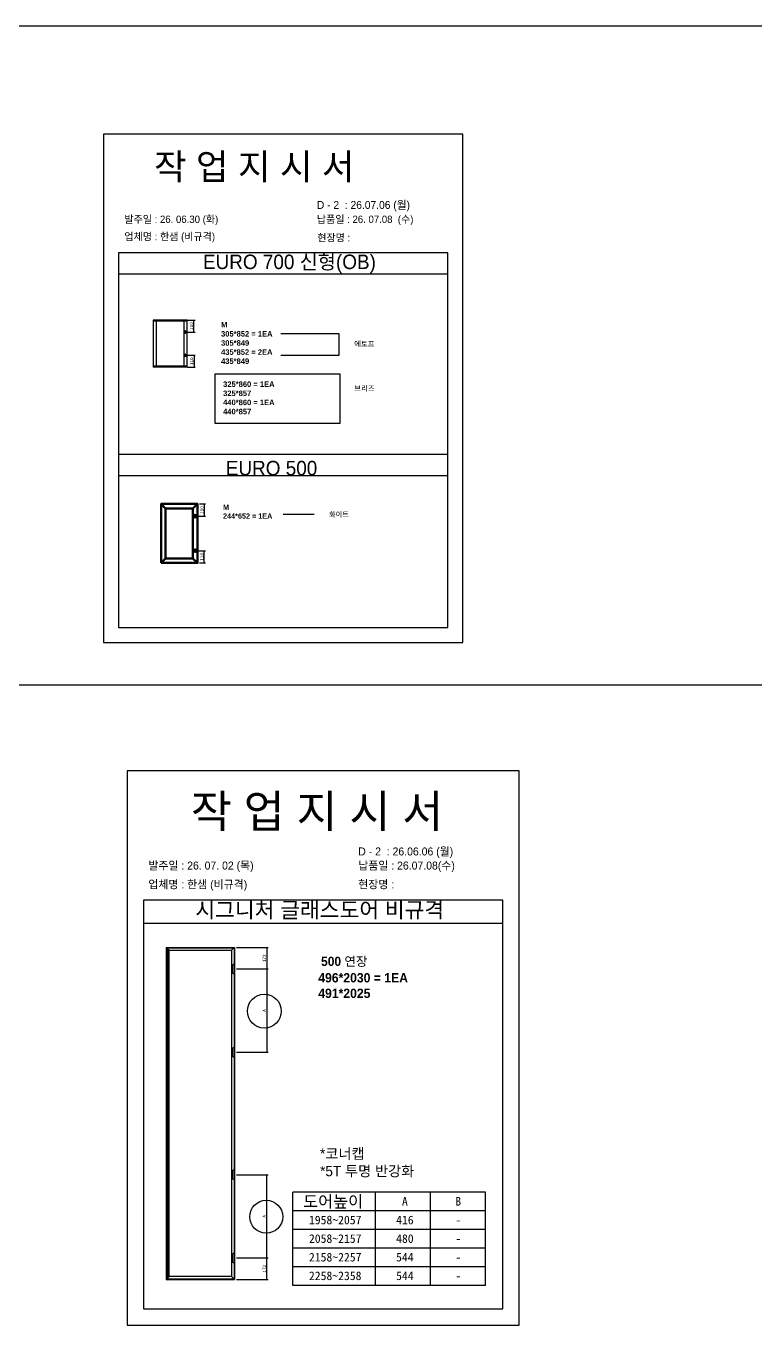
# Model space of a CAD drawing. Header units: millimetres. Extents: x -44117 to 256353, y -2095463 to 65325.
# Drawn here: x 113899 to 119451, y -1080832 to -1070943 of the extents above; entities that cross this region are included whole.
import ezdxf
from ezdxf.enums import TextEntityAlignment as Align

# ---------------------------------------------------------------- set-up
doc = ezdxf.new("R2010")
doc.units = ezdxf.units.MM
doc.header["$LTSCALE"] = 10
doc.layers.add('Layer1', color=7, linetype='Continuous', lineweight=70)
doc.styles.add('MtX_Gulim', font='')
doc.styles.get('MtX_Gulim').set_extended_font_data('Gulim', bold=True)
doc.dimstyles.new('ISO-25', dxfattribs={"dimtxt": 2.5, "dimasz": 2.5, "dimexe": 1, "dimexo": 1, "dimtad": 1, "dimtxsty": 'Standard', "dimblk": 'ARCHTICK', "dimcen": 2.5, "dimadec": 0, "dimazin": 0, "dimtfac": 1, "dimtmove": 0, "dimatfit": 3, "dimfxl": 0, "dimarcsym": 0})

# ---------------------------------------------------------------- blocks, each defined once
blk = doc.blocks.new('_ArchTick')
at = {"color": 0, "linetype": 'ByBlock', "const_width": 0.15}
blk.add_lwpolyline([(-0.5, -0.5), (0.5, 0.5)], dxfattribs=at)
blk = doc.blocks.new('*D7154')
at = {"color": 0, "lineweight": -2}
for p, q in [((115130.1, -1073181.7), (115187.5, -1073181.7)), ((115177.5, -1073272.7), (115177.5, -1073181.7)), ((115130.1, -1073272.7), (115187.5, -1073272.7))]:
    blk.add_line(p, q, dxfattribs=at)
at = {"layer": 'Defpoints', "color": 0}
for p in [(115115.1, -1073181.7), (115177.5, -1073181.7), (115115.1, -1073272.7)]:
    blk.add_point(p, dxfattribs=at)
at = {"color": 0, "lineweight": -2, "xscale": 10, "yscale": 10, "zscale": 10}
for p, rotation in [((115177.5, -1073181.7), 90), ((115177.5, -1073272.7), 270)]:
    blk.add_blockref('_ArchTick', p, dxfattribs=dict(at, rotation=rotation))
at = {"color": 0, "insert": (115158.8, -1073227.2), "char_height": 25, "attachment_point": 5, "rotation": 90}
blk.add_mtext('110', dxfattribs=at)
blk = doc.blocks.new('*D7155')
at = {"color": 0, "lineweight": -2}
for p, q in [((115130.1, -1073449.7), (115188.5, -1073449.7)), ((115178.5, -1073449.7), (115178.5, -1073540.2)), ((115130.1, -1073540.2), (115188.5, -1073540.2))]:
    blk.add_line(p, q, dxfattribs=at)
at = {"layer": 'Defpoints', "color": 0}
for p in [(115115.1, -1073449.7), (115115.1, -1073540.2), (115178.5, -1073540.2)]:
    blk.add_point(p, dxfattribs=at)
at = {"color": 0, "lineweight": -2, "xscale": 10, "yscale": 10, "zscale": 10}
for p, rotation in [((115178.5, -1073449.7), 90), ((115178.5, -1073540.2), 270)]:
    blk.add_blockref('_ArchTick', p, dxfattribs=dict(at, rotation=rotation))
at = {"color": 0, "insert": (115159.8, -1073494.9), "char_height": 25, "attachment_point": 5, "rotation": 90}
blk.add_mtext('110', dxfattribs=at)
blk = doc.blocks.new('*D7161')
at = {"color": 0, "lineweight": -2}
for p, q in [((115220.1, -1074581.8), (115266.8, -1074581.8)), ((115256.8, -1074581.8), (115256.8, -1074674.6)), ((115202.4, -1074674.6), (115266.8, -1074674.6))]:
    blk.add_line(p, q, dxfattribs=at)
at = {"layer": 'Defpoints', "color": 0}
for p in [(115205.1, -1074581.8), (115187.4, -1074674.6), (115256.8, -1074674.6)]:
    blk.add_point(p, dxfattribs=at)
at = {"color": 0, "lineweight": -2, "xscale": 10, "yscale": 10, "zscale": 10}
for p, rotation in [((115256.8, -1074581.8), 90), ((115256.8, -1074674.6), 270)]:
    blk.add_blockref('_ArchTick', p, dxfattribs=dict(at, rotation=rotation))
at = {"color": 0, "insert": (115238, -1074628.2), "char_height": 25, "attachment_point": 5, "rotation": 90}
blk.add_mtext('110', dxfattribs=at)
blk = doc.blocks.new('*D7162')
at = {"color": 0, "lineweight": -2}
for p, q in [((115202.4, -1074937.7), (115266.8, -1074937.7)), ((115256.8, -1075030.4), (115256.8, -1074937.7)), ((115220.1, -1075030.4), (115266.8, -1075030.4))]:
    blk.add_line(p, q, dxfattribs=at)
at = {"layer": 'Defpoints', "color": 0}
for p in [(115187.4, -1074937.7), (115256.8, -1074937.7), (115205.1, -1075030.4)]:
    blk.add_point(p, dxfattribs=at)
at = {"color": 0, "lineweight": -2, "xscale": 10, "yscale": 10, "zscale": 10}
for p, rotation in [((115256.8, -1074937.7), 90), ((115256.8, -1075030.4), 270)]:
    blk.add_blockref('_ArchTick', p, dxfattribs=dict(at, rotation=rotation))
at = {"color": 0, "insert": (115238, -1074984.1), "char_height": 25, "attachment_point": 5, "rotation": 90}
blk.add_mtext('110', dxfattribs=at)
blk = doc.blocks.new('*D7375')
at = {"color": 0, "lineweight": -2}
for p, q in [((115502.4, -1078121.9), (115742.7, -1078121.9)), ((115732.7, -1078121.9), (115732.7, -1078755.7)), ((115502.4, -1078755.7), (115742.7, -1078755.7))]:
    blk.add_line(p, q, dxfattribs=at)
at = {"layer": 'Defpoints', "color": 0}
for p in [(115487.4, -1078121.9), (115487.4, -1078755.7), (115732.7, -1078755.7)]:
    blk.add_point(p, dxfattribs=at)
at = {"color": 0, "lineweight": -2, "xscale": 10, "yscale": 10, "zscale": 10}
for p, rotation in [((115732.7, -1078121.9), 90), ((115732.7, -1078755.7), 270)]:
    blk.add_blockref('_ArchTick', p, dxfattribs=dict(at, rotation=rotation))
at = {"color": 0, "insert": (115714, -1078438.8), "char_height": 25, "attachment_point": 5, "rotation": 90}
blk.add_mtext('A', dxfattribs=at)
blk = doc.blocks.new('*D7376')
at = {"color": 0, "lineweight": -2}
for p, q in [((115502.4, -1077957.6), (115742.7, -1077957.6)), ((115732.7, -1077957.6), (115732.7, -1078121.9)), ((115502.4, -1078121.9), (115742.7, -1078121.9))]:
    blk.add_line(p, q, dxfattribs=at)
at = {"layer": 'Defpoints', "color": 0}
for p in [(115487.4, -1077957.6), (115487.4, -1078121.9), (115732.7, -1078121.9)]:
    blk.add_point(p, dxfattribs=at)
at = {"color": 0, "lineweight": -2, "xscale": 10, "yscale": 10, "zscale": 10}
for p, rotation in [((115732.7, -1077957.6), 90), ((115732.7, -1078121.9), 270)]:
    blk.add_blockref('_ArchTick', p, dxfattribs=dict(at, rotation=rotation))
at = {"color": 0, "insert": (115714, -1078039.8), "char_height": 25, "attachment_point": 5, "rotation": 90}
blk.add_mtext('172', dxfattribs=at)
blk = doc.blocks.new('*D7377')
at = {"color": 0, "lineweight": -2}
for p, q in [((115502.4, -1079687.9), (115742.7, -1079687.9)), ((115732.7, -1080321.7), (115732.7, -1079687.9)), ((115502.4, -1080321.7), (115742.7, -1080321.7))]:
    blk.add_line(p, q, dxfattribs=at)
at = {"layer": 'Defpoints', "color": 0}
for p in [(115487.4, -1079687.9), (115732.7, -1079687.9), (115487.4, -1080321.7)]:
    blk.add_point(p, dxfattribs=at)
at = {"color": 0, "lineweight": -2, "xscale": 10, "yscale": 10, "zscale": 10}
for p, rotation in [((115732.7, -1079687.9), 90), ((115732.7, -1080321.7), 270)]:
    blk.add_blockref('_ArchTick', p, dxfattribs=dict(at, rotation=rotation))
at = {"color": 0, "insert": (115714, -1080004.8), "char_height": 25, "attachment_point": 5, "rotation": 90}
blk.add_mtext('A', dxfattribs=at)
blk = doc.blocks.new('*D7378')
at = {"color": 0, "lineweight": -2}
for p, q in [((115502.4, -1080321.7), (115742.7, -1080321.7)), ((115732.7, -1080486), (115732.7, -1080321.7)), ((115502.4, -1080486), (115742.7, -1080486))]:
    blk.add_line(p, q, dxfattribs=at)
at = {"layer": 'Defpoints', "color": 0}
for p in [(115487.4, -1080321.7), (115732.7, -1080321.7), (115487.4, -1080486)]:
    blk.add_point(p, dxfattribs=at)
at = {"color": 0, "lineweight": -2, "xscale": 10, "yscale": 10, "zscale": 10}
for p, rotation in [((115732.7, -1080321.7), 90), ((115732.7, -1080486), 270)]:
    blk.add_blockref('_ArchTick', p, dxfattribs=dict(at, rotation=rotation))
at = {"color": 0, "insert": (115714, -1080403.9), "char_height": 25, "attachment_point": 5, "rotation": 90}
blk.add_mtext('172', dxfattribs=at)

msp = doc.modelspace()

# ---------------------------------------------------------------- linework, layer by layer
at = {"color": 1}
for p, q in [((104302.82932, -1070942.87556), (196571.97618, -1070942.87556)), ((104302.82932, -1070942.87556), (196571.97618, -1070942.87556)), ((104302.82932, -1070942.87556), (196571.97618, -1070942.87556)), ((104302.82932, -1070942.87556), (196571.97618, -1070942.87556)), ((104302.82932, -1070942.87556), (196571.97618, -1070942.87556)), ((104302.82932, -1070942.87556), (196571.97618, -1070942.87556)), ((104302.82932, -1070942.87556), (196571.97618, -1070942.87556)), ((104302.82932, -1070942.87556), (196571.97618, -1070942.87556)), ((104302.82932, -1070942.87556), (196571.97618, -1070942.87556)), ((104302.82932, -1070942.87556), (196571.97618, -1070942.87556)), ((104302.82932, -1075958.74125), (196571.97618, -1075958.74125)), ((104302.82932, -1075958.74125), (196571.97618, -1075958.74125)), ((104302.82932, -1075958.74125), (196571.97618, -1075958.74125)), ((104302.82932, -1075958.74125), (196571.97618, -1075958.74125)), ((104302.82932, -1075958.74125), (196571.97618, -1075958.74125)), ((104302.82932, -1075958.74125), (196571.97618, -1075958.74125)), ((104302.82932, -1075958.74125), (196571.97618, -1075958.74125)), ((104302.82932, -1075958.74125), (196571.97618, -1075958.74125)), ((104302.82932, -1075958.74125), (196571.97618, -1075958.74125)), ((104302.82932, -1075958.74125), (196571.97618, -1075958.74125))]:
    msp.add_line(p, q, dxfattribs=at)
for p, q in [((117111.52888, -1072670.43566), (114603.14522, -1072670.43566)), ((117111.52888, -1072833.31771), (114603.14522, -1072833.31771)), ((114868.14534, -1073181.92173), (114868.14534, -1073539.9051)), ((115126.25156, -1073182.3853), (114868.14534, -1073182.3853)), ((115126.25156, -1073189.39045), (114868.14534, -1073189.39045)), ((115125.99402, -1073181.66419), (114868.40288, -1073181.66419)), ((114891.06658, -1073188.87536), (114891.06658, -1073532.43639)), ((115103.07278, -1073532.43639), (115103.07278, -1073189.39045)), ((115124.96385, -1073189.39045), (115124.96385, -1073181.66419)), ((115126.25156, -1073539.9051), (115126.25156, -1073181.92173)), ((115126.25156, -1073532.43639), (114868.14534, -1073532.43639)), ((115126.25156, -1073539.44154), (114868.14534, -1073539.44154)), ((115125.99402, -1073540.16265), (114868.40288, -1073540.16265)), ((114869.43305, -1073540.16265), (114869.43305, -1073532.43639)), ((115124.96385, -1073532.43639), (115124.96385, -1073540.16265)), ((117111.52888, -1074203.97203), (114603.14522, -1074203.97203)), ((117111.52888, -1074366.85408), (114603.14522, -1074366.85408)), ((117529.81397, -1077598.24723), (114794.47962, -1077598.24723)), ((117529.81397, -1077775.86634), (114794.47962, -1077775.86634)), ((114967.70301, -1077957.61209), (114967.70301, -1080486.01376)), ((114967.70301, -1077957.61209), (115487.36529, -1077957.61209)), ((114967.70301, -1077957.61209), (114989.84109, -1077979.75017)), ((114967.70301, -1077957.61209), (114978.18947, -1077957.61209)), ((114978.18947, -1077957.61209), (114978.18947, -1080486.01376)), ((115465.22721, -1077979.75017), (115487.36529, -1077957.61209)), ((115487.36529, -1077957.61209), (115487.36529, -1080486.01376)), ((115929.95545, -1080530.40469), (115929.95545, -1079822.10377)), ((117398.5327, -1079822.10377), (115929.95545, -1079822.10377)), ((116560.75988, -1080530.40469), (116560.75988, -1079822.10377)), ((116979.64629, -1080530.40469), (116979.64629, -1079822.10377)), ((117398.5327, -1080530.40469), (117398.5327, -1079822.10377)), ((117398.5327, -1079963.76396), (115929.95545, -1079963.76396)), ((117398.5327, -1080105.42414), (115929.95545, -1080105.42414)), ((117398.5327, -1080247.08433), (115929.95545, -1080247.08433)), ((117398.5327, -1080388.74451), (115929.95545, -1080388.74451)), ((114989.84109, -1080463.87568), (114967.70301, -1080486.01376)), ((114967.70301, -1080486.01376), (115487.36529, -1080486.01376)), ((115465.22721, -1080463.87568), (115487.36529, -1080486.01376)), ((117398.5327, -1080530.40469), (115929.95545, -1080530.40469))]:
    msp.add_line(p, q)
at = {"linetype": 'Continuous'}
for p, q in [((114989.84109, -1080463.87568), (114989.84109, -1077979.75017)), ((114989.84109, -1077979.75017), (115465.22721, -1077979.75017)), ((115465.22721, -1077979.75017), (115465.22721, -1080463.87568)), ((115465.22721, -1080463.87568), (114989.84109, -1080463.87568))]:
    msp.add_line(p, q, dxfattribs=at)
for points in [[(114489.12778, -1075636.24145), (117225.54632, -1075636.24145), (117225.54632, -1071766.1638), (114489.12778, -1071766.1638)], [(115340, -1073590), (116290, -1073590), (116290, -1073968.70893), (115340, -1073968.70893)], [(114670.14624, -1080832.38983), (117654.14735, -1080832.38983), (117654.14735, -1076612.15968), (114670.14624, -1076612.15968)], [(114971.19849, -1077961.10758), (115483.8698, -1077961.10758), (115483.8698, -1080482.51828), (114971.19849, -1080482.51828)]]:
    msp.add_lwpolyline(points, close=True)
for points in [[(114603.14522, -1072670.43566), (114603.14522, -1075522.22401), (117111.52888, -1075522.22401), (117111.52888, -1072670.43566)], [(115840.12209, -1073284.71502), (116282.17556, -1073284.71502), (116282.17556, -1073451.13515), (115840.12209, -1073451.13515)], [(115858.25142, -1074658.16426), (116094.19862, -1074658.16426)], [(114794.47962, -1077598.24723), (114794.47962, -1080708.05645), (117529.81397, -1080708.05645), (117529.81397, -1077598.24723)]]:
    msp.add_lwpolyline(points)
for points in [[(115479.19052, -1078156.23396), (115479.19052, -1078156.23396, 0.4142135624), (115487.36529, -1078148.05919), (115487.36529, -1078095.74069, 0.4142135624), (115479.19052, -1078087.56592), (115479.19052, -1078087.56592, 0.4142135624), (115471.01575, -1078095.74069), (115471.01575, -1078148.05919, 0.4142135624)], [(115479.19052, -1078790.08212), (115479.19052, -1078790.08212, 0.4142135624), (115487.36529, -1078781.90735), (115487.36529, -1078729.58885, 0.4142135624), (115479.19052, -1078721.41408), (115479.19052, -1078721.41408, 0.4142135624), (115471.01575, -1078729.58885), (115471.01575, -1078781.90735, 0.4142135624)], [(115479.19052, -1079722.21177), (115479.19052, -1079722.21177, 0.4142135624), (115487.36529, -1079714.037), (115487.36529, -1079661.7185, 0.4142135624), (115479.19052, -1079653.54373), (115479.19052, -1079653.54373, 0.4142135624), (115471.01575, -1079661.7185), (115471.01575, -1079714.037, 0.4142135624)], [(115479.19052, -1080356.05993), (115479.19052, -1080356.05993, 0.4142135624), (115487.36529, -1080347.88516), (115487.36529, -1080295.56666, 0.4142135624), (115479.19052, -1080287.39189), (115479.19052, -1080287.39189, 0.4142135624), (115471.01575, -1080295.56666), (115471.01575, -1080347.88516, 0.4142135624)]]:
    msp.add_lwpolyline(points, format="xyb", close=True, dxfattribs=at)
at = {"color": 1}
for centre, radius in [((115714.08975, -1078442.63495), 128.94825), ((115728.41733, -1080007.92339), 125.36635)]:
    msp.add_circle(centre, radius, dxfattribs=at)
for centre, start, end in [((115125.99402, -1073181.92173), 0, 90), ((114868.40288, -1073539.90511), 180, 270), ((115125.99402, -1073539.90511), 270, 0)]:
    msp.add_arc(centre, 0.25754, start, end)
at = {"layer": 'Layer1'}
for p, q in [((115115.11272, -1073263.20688), (115115.11272, -1073282.19089)), ((115115.11272, -1073459.18964), (115115.11272, -1073440.20564)), ((114962.61223, -1074616.46194), (114927.97559, -1074581.82531)), ((115170.43204, -1074616.46194), (115205.06868, -1074581.82531)), ((115187.37942, -1074660.19015), (115187.37942, -1074688.98436)), ((115187.37942, -1074952.07315), (115187.37942, -1074923.27893)), ((114927.97559, -1075030.43799), (114962.61223, -1074995.80135)), ((115205.06868, -1075030.43799), (115170.43204, -1074995.80135)), ((115170.43204, -1074995.80135), (115205.06868, -1075030.43799))]:
    msp.add_line(p, q, dxfattribs=at)
for points in [[(115124.60473, -1073272.69888), (115105.62072, -1073272.69888)], [(115124.60473, -1073449.69764), (115105.62072, -1073449.69764)], [(114927.97559, -1075030.43799), (115205.06868, -1075030.43799), (115205.06868, -1074581.82531), (114927.97559, -1074581.82531)], [(114962.61223, -1074995.80135), (115170.43204, -1074995.80135), (115170.43204, -1074616.46194), (114962.61223, -1074616.46194)], [(115201.77653, -1074674.58725), (115172.98232, -1074674.58725)], [(115201.77653, -1074937.67604), (115172.98232, -1074937.67604)]]:
    msp.add_lwpolyline(points, close=True, dxfattribs=at)
for centre, radius in [((115115.11272, -1073272.69888), 6.328), ((115115.11272, -1073449.69764), 6.328), ((115187.37942, -1074674.58725), 9.59807), ((115187.37942, -1074937.67604), 9.59807)]:
    msp.add_circle(centre, radius, dxfattribs=at)

# ---------------------------------------------------------------- texts
at = {"linetype": 'Continuous', "style": 'MtX_Gulim'}
for s, height, p in [('500 연장', 69.753268, (116146.06499, -1078098.59035)), ('도어높이', 90.784463, (116010.22926, -1079937.8672))]:
    msp.add_text(s, height=height, dxfattribs=at).set_placement(p)
for s, height, p in [('A', 65.32167, (116784.25551, -1079923.70604)), ('B', 65.32167, (117190.35842, -1079923.70604)), ('1958~2057', 65.321672, (116253.7661, -1080065.36622)), ('416', 65.321672, (116784.25551, -1080065.36622)), ('-', 65.32167, (117190.35842, -1080065.36622)), ('2058~2157', 65.321672, (116253.7661, -1080207.02641)), ('480', 65.321672, (116784.25551, -1080207.02641)), ('-', 65.32167, (117190.35842, -1080207.02641)), ('2158~2257', 65.321672, (116253.7661, -1080348.68659)), ('544', 65.321672, (116784.25551, -1080348.68659)), ('-', 65.32167, (117190.35842, -1080348.68659)), ('2258~2358', 65.321672, (116253.7661, -1080490.34678)), ('544', 65.321672, (116784.25551, -1080490.34678)), ('-', 65.32167, (117190.35842, -1080490.34678))]:
    msp.add_text(s, height=height).set_placement(p, align=Align.CENTER)
at = {"attachment_point": 1}
for s, width, gutter_width, heights, insert, char_height in [('{\\fGulim|b0|i0|c129|p50;작 업 지 시 서}', 4666.4485321, 17.63682, [-219.88959], (114873.83583, -1071914.48373), 197.5323919), ('\\pt11;{\\fGulim|b0|i0|c129|p50;발주일 : 26. 06.30 (화)}', 5387.0305146, 20.36026, [56.20102], (114648.09619, -1072386.55375), 55.8685452), ('{\\fGulim|b0|i0|c129|p50;납품일 : 26. 07.08  (수)}', 5387.0305146, 20.36026, [57.15569], (116113.99883, -1072386.55375), 55.8685452), ('{\\fGulim|b0|i0|c129|p50;업체명 : 한샘 (비규격)}', 5387.0305146, 20.36026, [58.82126], (114648.09619, -1072517.92819), 55.8685452), ('{\\fGulim|b0|i0|c129|p50;현장명 :  }', 5350.1178156, 20.22075, [61.9135], (116117.89686, -1072527.2976), 55.485726), ('{\\fGulim|b0|i0|c129|p50;EURO 700 신형(OB)}', 2601.342149, 9.83176, [-138.56106], (115246.61051, -1072683.4608), 110.1157193), ('{\\f굴림|b1|i0|c129|p50;M\\P305*852 = 1EA\\P\\C1;305*849\\P\\C0;435*852 = 2EA\\P\\C1;435*849}', 12604.7778903, 162.10861, [1985.81544], (115384.37339, -1073196.17416), 41.6850715), ('{\\f굴림|b1|i0|c129|p50;에토프}', 12072.7918459, 155.2668, [-44.41475], (116398.41248, -1073343.17311), 39.9257485), ('{\\f굴림|b1|i0|c129|p50;325*860 = 1EA\\P\\C1;325*857\\P\\C0;440*860 = 1EA\\P\\C1;440*857}', 12604.7778903, 162.10861, [1985.81544], (115400, -1073648.87056), 41.6850715), ('{\\f굴림|b1|i0|c129|p50;브리즈}', 12072.7918459, 155.2668, [-44.36194], (116400, -1073682.32067), 39.9257485), ('{\\fGulim|b0|i0|c129|p50;EURO 500}', 2601.342149, 9.83176, [113.19485], (115420.61876, -1074253.65923), 110.1157193), ('\\pt10;{\\f굴림|b1|i0|c129|p50;M}\\P\\pt10;{\\f굴림|b1|i0|c129|p50;244*652 = 1EA}', 12072.7918459, 155.2668, [-107.78896], (115399.57917, -1074587.4439), 39.9257485), ('{\\f굴림|b1|i0|c129|p50;화이트}', 12072.7918459, 155.2668, [-44.36194], (116205.19474, -1074641.81109), 39.9257485), ('{\\fGulim|b0|i0|c129|p50;작 업 지 시 서}', 5874.4321472, 22.20239, [-276.81147], (115154.70291, -1076797.17222), 248.6667591), ('{\\fGulim|b0|i0|c129|p50;\\C1;D - 2  : 26.06.06 (월)}', 5874.4321472, 22.20239, [62.32696], (116429.19733, -1077196.74595), 60.923356), ('\\pt11;{\\fGulim|b0|i0|c129|p50;발주일 : 26. 07. 02 (목)}', 5874.4321472, 22.20239, [61.28591], (114830.66441, -1077304.14445), 60.923356), ('{\\fGulim|b0|i0|c129|p50;납품일 : 26.07.08(수)}', 5874.4321472, 22.20239, [62.32696], (116429.19733, -1077304.14445), 60.923356), ('{\\fGulim|b0|i0|c129|p50;업체명 : 한샘 (비규격)}', 5874.4321472, 22.20239, [64.14322], (114830.66441, -1077447.40524), 60.923356), ('{\\fGulim|b0|i0|c129|p50;현장명 : }', 5874.4321472, 22.20239, [-67.98106], (116429.19733, -1077447.40524), 60.923356), ('{\\fGulim|b0|i0|c129|p50;시그니처 글래스도어 비규격}', 2836.7034314, 10.72131, [-133.82933], (115188.30039, -1077612.06992), 120.0786444), ('{\\f굴림|b1|i0|c129|p50;496*2030 = 1EA\\P\\C1;491*2025}', 21443.5858709, 275.78351, [-191.26618], (116124.62199, -1078153.36254), 70.9157606), ('{\\fGulim|b0|i0|c129|p50;*코너캡\\P*5T 투명 반강화}', 1875.2995193, 7.08769, [-224.47547], (116138.35509, -1079488.20951), 79.3820819)]:
    msp.add_mtext_dynamic_manual_height_columns(s, width=width, gutter_width=gutter_width, heights=heights, dxfattribs=dict(at, insert=insert, char_height=char_height))
at = {"color": 1, "insert": (116114.31329, -1072275.49489), "char_height": 59.7264419, "attachment_point": 1}
msp.add_mtext_dynamic_manual_height_columns('{\\fGulim|b0|i0|c129|p50;D - 2  : 26.07.06 (월)}', width=5759.0217184, gutter_width=21.7662, heights=[61.10247], dxfattribs=at)

# ---------------------------------------------------------------- dimensions: what is measured, and where the dimension line sits
for base, p1, p2, angle, text, override, picture, middle in [((115177.53319, -1073181.66419), (115115.11272, -1073272.69888), (115115.11272, -1073181.66419), 90, '110', {"dimscale": 10, "dimasz": 1, "dimexo": 1.5, "dimtxsty": 'Standard'}, '*D7154', (115158.78319, -1073227.18154)), ((115178.53156, -1073540.16265), (115115.11272, -1073449.69764), (115115.11272, -1073540.16265), 90, '110', {"dimscale": 10, "dimasz": 1, "dimexo": 1.5, "dimtxsty": 'Standard'}, '*D7155', (115159.78156, -1073494.93015)), ((115256.76578, -1074674.58725), (115205.06868, -1074581.82531), (115187.37942, -1074674.58725), 90, '110', {"dimscale": 10, "dimasz": 1, "dimexo": 1.5, "dimtxsty": 'Standard'}, '*D7161', (115238.01578, -1074628.20628)), ((115256.76578, -1074937.67604), (115205.06868, -1075030.43799), (115187.37942, -1074937.67604), 270, '110', {"dimscale": 10, "dimasz": 1, "dimexo": 1.5, "dimtxsty": 'Standard'}, '*D7162', (115238.01578, -1074984.05701)), ((115732.72598, -1078121.89994), (115487.36529, -1077957.61209), (115487.36529, -1078121.89994), 90, '172', {"dimscale": 10, "dimasz": 1, "dimexo": 1.5}, '*D7376', (115713.97598, -1078039.75601)), ((115732.72598, -1078755.7481), (115487.36529, -1078121.89994), (115487.36529, -1078755.7481), 90, 'A', {"dimscale": 10, "dimasz": 1, "dimexo": 1.5, "dimtxsty": 'Standard'}, '*D7375', (115713.97598, -1078438.82402)), ((115732.72598, -1079687.87775), (115487.36529, -1080321.72591), (115487.36529, -1079687.87775), 90, 'A', {"dimscale": 10, "dimasz": 1, "dimexo": 1.5, "dimtxsty": 'Standard'}, '*D7377', (115713.97598, -1080004.80183)), ((115732.72598, -1080321.72591), (115487.36529, -1080486.01376), (115487.36529, -1080321.72591), 90, '172', {"dimscale": 10, "dimasz": 1, "dimexo": 1.5}, '*D7378', (115713.97598, -1080403.86984))]:
    dim = msp.add_linear_dim(base=base, p1=p1, p2=p2, angle=angle, text=text, dimstyle='ISO-25', override=override)
    dim.commit()
    dim.dimension.update_dxf_attribs({"geometry": picture, "text_midpoint": middle})

doc.saveas('drawing.dxf')
